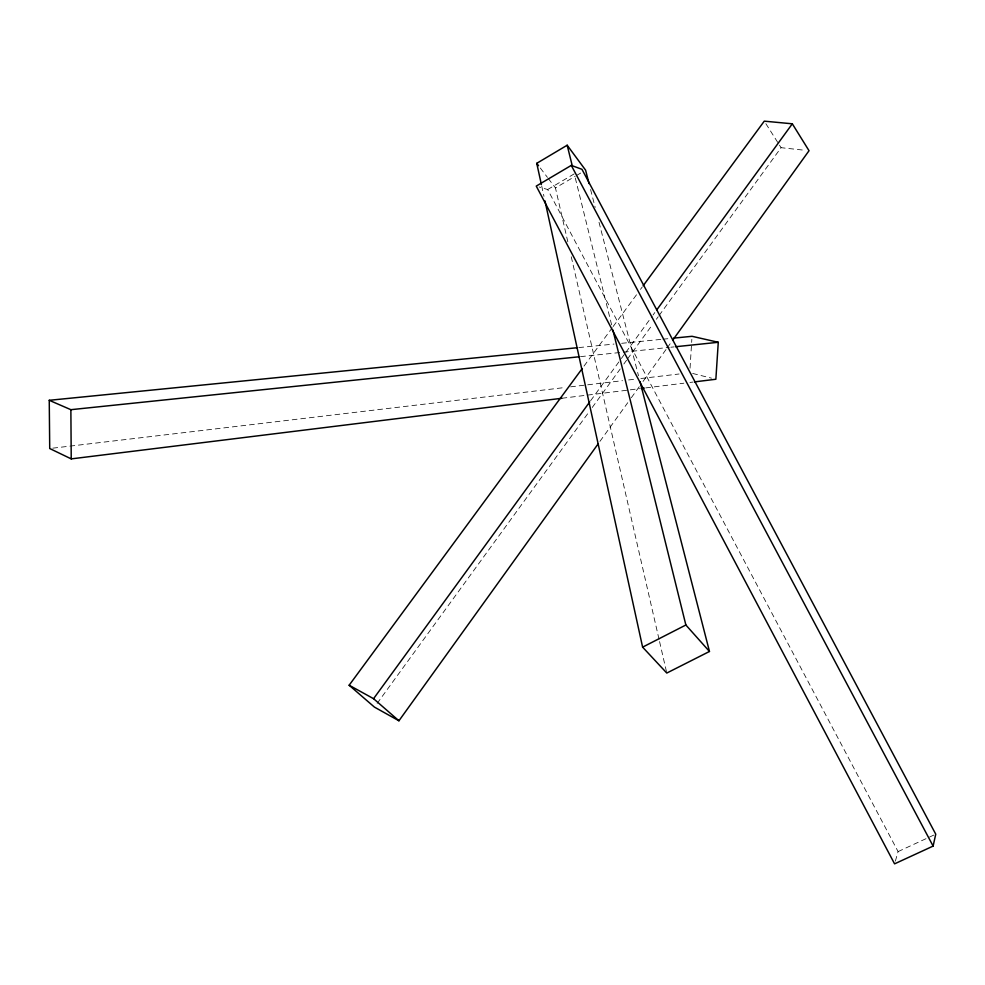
<?xml version="1.0" encoding="UTF-8"?>
<svg xmlns="http://www.w3.org/2000/svg" width="985" height="985" viewBox="0 0 985 985"><rect width="100%" height="100%" fill="white"/><g stroke="black" fill="none" stroke-linecap="round" stroke-linejoin="round"><path stroke-width="0.74" stroke-dasharray="4.92 3.69" d="M690.042 368.168L691.839 339.333M895.365 861.124L898.086 851.594L547.672 189.539L539.115 186.965M599.951 441.354L627.765 402.693M631.348 397.706L639.425 386.477M643.02 381.49L666.353 349.059M667.251 347.803L670.834 342.817M590.631 400.698L620.476 359.722M621.375 358.478L624.995 353.504M625.906 352.273L652.132 316.259M653.03 315.015L654.84 312.528M377.156 703.376L588.599 412.481M592.219 407.507L620.23 368.969M623.85 363.994L626.558 360.264M627.457 359.02L652.759 324.213M656.379 319.238L658.189 316.751M659.088 315.508L781.08 147.688L804.61 150.237M584.019 366.075L612.251 327.734M613.163 326.491L636.827 294.33M640.472 289.381L642.294 286.918M547.672 189.539L576.681 172.424M567.828 241.83L555.454 187.926L575.105 176.34M576.422 175.564L581.655 172.474M898.086 851.594L935.75 834.184M561.942 398.26L639.659 388.669M645.754 387.905L683.861 383.202M689.956 382.451L692.997 382.069M52.771 448.163L564.504 387.561M570.611 386.834L622.545 380.678M628.652 379.951L634.759 379.237M640.878 378.511L679.059 373.992M580.534 356.632L669.308 347.385M670.834 347.225L673.9 346.905M578.786 347.582L613.975 344.073M621.634 343.309L661.428 339.345M662.954 339.197L669.074 338.594M692.652 373.45L711.502 378.166M540.309 168.016L547.438 177.386M548.325 178.556L555.454 187.926M765.874 123.679L778.679 143.896M779.48 145.164L781.08 147.688M590.581 189.526L595.174 207.404M599.015 222.314L638.514 375.79M575.289 178.002L612.153 327.008M571.263 256.802L659.224 640.115M659.568 641.604L666.439 671.548M541.676 185.87L543.979 196.384"/><path stroke-width="1.48" d="M673.666 338.126L692.036 336.304L718.274 342.287L715.861 379.25L694.524 381.885M933.115 846.09L935.75 834.184L581.963 169.309L571.288 165.394L536.259 186.103L894.577 863.845L933.115 846.09L571.288 165.394M582.209 368.55L349.146 685.228L374.435 707.107L398.937 720.774L598.154 443.853M672.632 340.317L809.03 150.717L792.322 123.802L764.274 121.155L643.205 285.675M349.146 685.228L373.561 698.685L589.719 401.929M656.65 310.053L792.322 123.802M541.356 184.367L536.751 163.325L567.175 145.226L585.595 170.159L589.042 183.567M642.614 647.145L685.868 625.007L709.471 651.467L666.783 673.05L642.614 647.145L544.964 200.891M577.247 347.73L49.25 400.304L49.718 448.532L71.228 458.887L561.942 398.26M641.186 388.472L644.227 388.102M49.25 400.304L70.871 409.686L579.008 356.792M675.427 346.745L718.274 342.287M373.561 698.685L398.937 720.774M536.751 163.325L538.536 165.677M640.053 381.749L709.471 651.467M567.175 145.226L572.334 166.083M612.892 329.987L685.868 625.007M70.871 409.686L71.228 458.887"/></g></svg>
